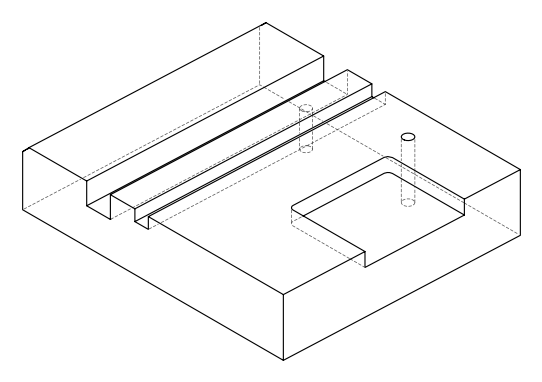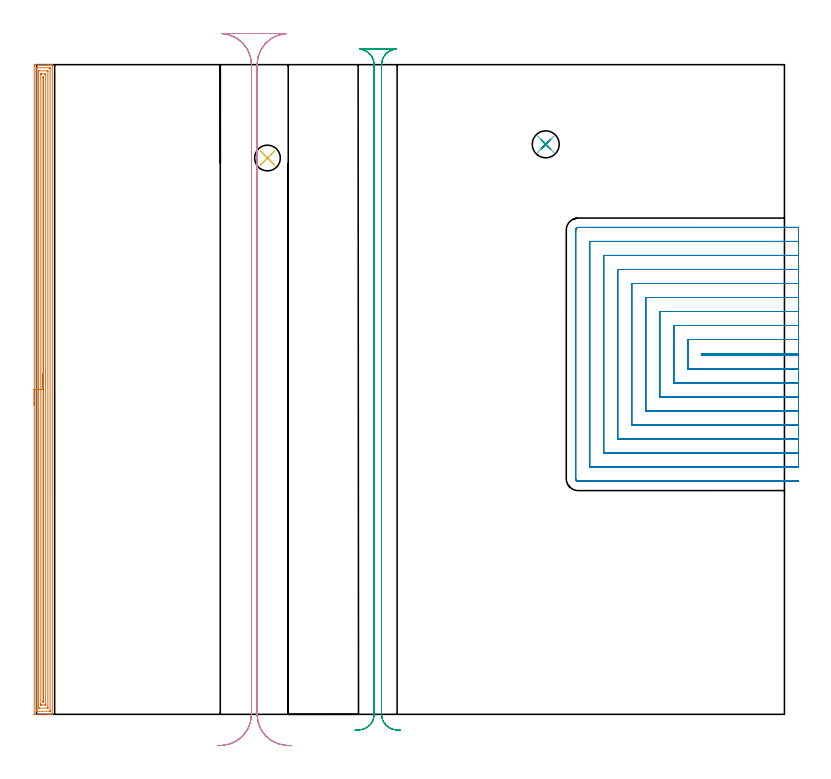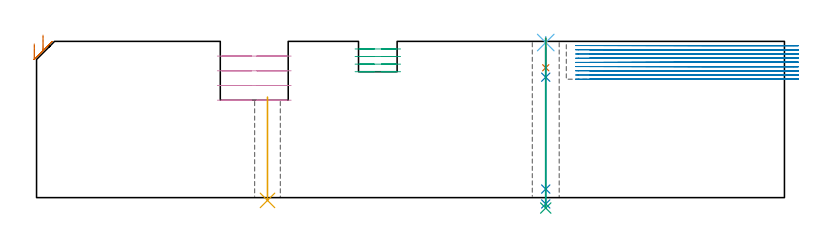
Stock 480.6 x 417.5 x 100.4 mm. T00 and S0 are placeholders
(PLAN: 9 operations, 8 tool changes, 113.7 min)
(1 AREA_MILL | FG_CHAMFER_SURFACE | UGT0205_001 | 16.87 min | 28080 mm3)
(2 MILL_SLOT | SLOT_PARTIAL_RECTANGULAR | NXT0201_011 | Follow Part, ap 3, ae 75% | 79.47 min | 595953 mm3)
(3 MILL_RECTANGULAR_SLOT | SLOT_RECTANGULAR | UGT0201_094 | Follow Part, ap 5, ae 75% | 7.45 min | 201950 mm3)
(4 MILL_RECTANGULAR_SLOT_1 | SLOT_RECTANGULAR_1 | UGT0201_019 | Follow Part, ap 10, ae 75% | 8.56 min | 688334 mm3)
(5 INDEXABLE_INSERT_DRILL_THROUGH_HOLE_FROM_SOLID | STEP1HOLE | NXT0302_004 | 0.27 min | 13356 mm3)
(6 SPOT_DRILL | STEP1HOLE_1 | NXT0321_9005460120000 | 0.03 min | 95 mm3)
(7 DRILL_BLIND_HOLE_INTO_CENTER | STEP1HOLE_1 | NXT0301_084 | 0.08 min | 1356 mm3)
(8 GUN_DRILL_THROUGH_HOLE | STEP1HOLE_1 | UGT0307_008 | 0.52 min | 8198 mm3)
(9 DRILL_TO_ENLARGE_THROUGH_HOLE | STEP1HOLE_1 | UGT0301_244 | 0.44 min | 13905 mm3)
(TOOL UGT0205_001 | Chamfer Mill 20 x 3 x 45 deg. | D20 FL50 Z2)
(TOOL NXT0201_011 | ENDMILL 12mm [2P460-1200-NA 1630] | D12 FL38 Z6)
(TOOL UGT0201_094 | End mill 20 mm | D20 FL38 Z4)
(TOOL UGT0201_019 | End mill 40 mm | D40 FL63 Z6)
(TOOL NXT0302_004 | Index. Insert Drill 16.5mm [880-D1650L20-05] | D16.5 PA176 FL83 Z2)
(TOOL NXT0321_9005460120000 | NC Spot Drill, 142deg, 12mm, Carbide, Uncoated | D12 PA142 FL30 Z2)
(TOOL NXT0301_084 | Carbide Drill 11.3mm [860.1-1130-034A1-MM 2214] | D11.3 PA140 FL55 Z2)
(TOOL UGT0307_008 | Gun Drill 11 mm | D11 PA130 FL24 Z1)
(TOOL UGT0301_244 | Twist Drill 17.3 mm | D17.3 PA118 FL130 Z2)
(OP 1 AREA_MILL)
G17 G21 G94 G90
T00 M6
G54
G17 G0 G90 X-1.5 Y198.75 S1061 M3
G43 Z110.4 H0
Z98.8
G94 G1 Y198.788 Z97.928 F250.
Y198.902 Z97.063
Y199.091 Z96.212
Y199.353 Z95.38
Y199.687 Z94.574
Y200.09 Z93.8
Y200.559 Z93.064
Y201.09 Z92.372
Y201.679 Z91.729
Y202.322 Z91.14
Y203.014 Z90.608
Y203.75 Z90.14
Y204.524 Z89.737
Y205.33 Z89.403
Y206.162 Z89.141
Y207.014 Z88.952
Y207.878 Z88.838
Y208.75 Z88.8
Y416.883
X-1.496 Y417.282 Z88.802
X-1.492 Y417.49 Z88.806
X-1.28 Y417.5 Z89.017
X6.953 Z97.248
X7.501 Z97.797
X7.838 Z98.134
X8.385 Z98.681
X8.722 Z99.017
X9.397 Z99.696
X9.724 Z100.023
X10.081 Y417.493 Z100.372
X10.097 Y417.491 Z100.388
X10.1 Y417.329 Z100.4
Y0.17
X10.097 Y0.009 Z100.388
X10.081 Y0.007 Z100.372
X9.724 Y0. Z100.023
X9.397 Z99.696
X8.722 Z99.017
X7.501 Z97.797
X6.953 Z97.248
X6.342 Z96.638
X-1.281 Y0.001 Z89.016
X-1.492 Y0.01 Z88.806
X-1.499 Y0.221 Z88.799
Y0.249
X-1.5 Y208.75 Z88.8
X-0.086 Z90.214
Y415.311
X-0.085 Y415.418 Z90.215
X-0.082 Y415.47 Z90.218
X-0.08 Y415.488 Z90.22
X-0.037 Y415.492 Z90.263
X0.363 Y415.499 Z90.663
X8.323 Z98.623
X8.563 Y415.495 Z98.863
X8.674 Y415.49 Z98.974
X8.685 Y415.134 Z98.985
Y415.097
X8.686 Y2.189 Z98.986
X8.685 Y2.082 Z98.985
X8.682 Y2.03 Z98.982
X8.68 Y2.012 Z98.98
X8.636 Y2.008 Z98.936
X8.237 Y2.001 Z98.537
X0.277 Z90.577
X0.036 Y2.005 Z90.336
X-0.074 Y2.01 Z90.226
X-0.085 Y2.366 Z90.215
Y2.404
X-0.086 Y208.75 Z90.214
X1.328 Z91.628
X1.329 Y412.738 Z91.629
X1.331 Y413.31 Z91.631
X1.334 Y413.47 Z91.634
X1.335 Y413.483 Z91.635
X1.347 Y413.49 Z91.647
X1.396 Y413.495 Z91.696
X1.459 Y413.499 Z91.759
X6.765 Y413.5 Z97.065
X6.953 Y413.498 Z97.253
X7.141 Y413.494 Z97.441
X7.26 Y413.49 Z97.56
X7.265 Y413.416 Z97.565
X7.268 Y413.31 Z97.568
X7.271 Y412.989 Z97.571
Y4.762
X7.269 Y4.19 Z97.569
X7.266 Y4.031 Z97.566
X7.265 Y4.017 Z97.565
X7.253 Y4.01 Z97.553
X7.204 Y4.005 Z97.504
X7.141 Y4.001 Z97.441
X1.835 Y4. Z92.135
X1.647 Y4.002 Z91.947
X1.459 Y4.006 Z91.759
X1.34 Y4.01 Z91.64
X1.335 Y4.084 Z91.635
X1.332 Y4.19 Z91.632
X1.329 Y4.511 Z91.629
X1.328 Y208.75 Z91.628
X2.743 Z93.043
Y411.309
X2.745 Y411.407 Z93.045
X2.747 Y411.466 Z93.047
X2.749 Y411.49 Z93.049
X2.77 Y411.492 Z93.07
X2.985 Y411.496 Z93.285
X3.416 Y411.5 Z93.716
X5.208 Z95.508
X5.62 Y411.497 Z95.92
X5.826 Y411.492 Z96.126
X5.847 Y411.49 Z96.147
X5.85 Y411.477 Z96.15
X5.854 Y411.44 Z96.154
X5.856 Y411.385 Z96.156
X5.857 Y410.844 Z96.157
Y410.63
Y6.191
X5.855 Y6.093 Z96.155
X5.853 Y6.034 Z96.153
X5.851 Y6.01 Z96.151
X5.83 Y6.009 Z96.13
X5.615 Y6.004 Z95.915
X5.184 Y6. Z95.484
X3.392 Z93.692
X2.98 Y6.003 Z93.28
X2.774 Y6.008 Z93.074
X2.752 Y6.01 Z93.052
X2.749 Y6.023 Z93.049
X2.746 Y6.06 Z93.046
X2.744 Y6.115 Z93.044
X2.743 Y6.656 Z93.043
Y208.75
X4.157 Z94.457
X4.158 Y409.133 Z94.458
X4.162 Y409.422 Z94.462
X4.165 Y409.491 Z94.465
X4.179 Y409.495 Z94.479
X4.219 Y409.498 Z94.519
X4.3 Y409.5 Z94.6
X4.393 Y409.499 Z94.693
X4.42 Y409.496 Z94.72
X4.43 Y409.491 Z94.73
X4.436 Y409.468 Z94.736
X4.44 Y409.277 Z94.74
X4.443 Y408.988 Z94.743
Y408.844
X4.442 Y8.367 Z94.742
X4.438 Y8.079 Z94.738
X4.435 Y8.009 Z94.735
X4.421 Y8.005 Z94.721
X4.381 Y8.002 Z94.681
X4.3 Y8. Z94.6
X4.207 Y8.001 Z94.507
X4.18 Y8.004 Z94.48
X4.17 Y8.009 Z94.47
X4.164 Y8.032 Z94.464
X4.16 Y8.223 Z94.46
X4.157 Y8.512 Z94.457
Y8.656
Y208.75
Y209.622 Z94.495
Y210.487 Z94.609
Y211.338 Z94.798
Y212.17 Z95.06
Y212.976 Z95.394
Y213.75 Z95.797
Y214.486 Z96.265
Y215.178 Z96.796
Y215.821 Z97.386
Y216.41 Z98.029
Y216.942 Z98.721
Y217.41 Z99.457
Y217.813 Z100.231
Y218.147 Z101.037
Y218.409 Z101.869
Y218.598 Z102.72
Y218.712 Z103.585
Y218.75 Z104.457
G0 Z110.4
M5
M2
(OP 2 MILL_SLOT)
G17 G21 G94 G90
T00 M6
G54
G17 G0 G90 X489.6 Y231.9 S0 M3
G43 Z110.4 H1
Z97.7
G94 G1 X486.6 F250.
X427.4 F500.
Y230.8
X486.6
X489.6 F250.
Y240.9
X486.6
X418.4 F500.
Y221.8
X486.6
X489.6 F250.
Y249.9
X486.6
X409.4 F500.
Y212.8
X486.6
X489.6 F250.
Y258.9
X486.6
X400.4 F500.
Y203.8
X486.6
X489.6 F250.
Y267.9
X486.6
X391.4 F500.
Y194.8
X486.6
X489.6 F250.
Y276.9
X486.6
X382.4 F500.
Y185.8
X486.6
X489.6 F250.
Y285.9
X486.6
X373.4 F500.
Y176.8
X486.6
X489.6 F250.
Y294.9
X486.6
X364.4 F500.
Y167.8
X486.6
X489.6 F250.
Y303.9
X486.6
X355.4 F500.
Y158.8
X486.6
X489.6 F250.
Y312.9
X486.6
X348.1 F500.
G3 X346.4 Y311.2 R1.7
G1 Y151.5
G3 X348.1 Y149.8 R1.7
G1 X486.6
X489.6 F250.
G0 Y231.9 Z95.
G1 X486.6
X427.4 F500.
Y230.8
X486.6
X489.6 F250.
Y240.9
X486.6
X418.4 F500.
Y221.8
X486.6
X489.6 F250.
Y249.9
X486.6
X409.4 F500.
Y212.8
X486.6
X489.6 F250.
Y258.9
X486.6
X400.4 F500.
Y203.8
X486.6
X489.6 F250.
Y267.9
X486.6
X391.4 F500.
Y194.8
X486.6
X489.6 F250.
Y276.9
X486.6
X382.4 F500.
Y185.8
X486.6
X489.6 F250.
Y285.9
X486.6
X373.4 F500.
Y176.8
X486.6
X489.6 F250.
Y294.9
X486.6
X364.4 F500.
Y167.8
X486.6
X489.6 F250.
Y303.9
X486.6
X355.4 F500.
Y158.8
X486.6
X489.6 F250.
Y312.9
X486.6
X348.1 F500.
G3 X346.4 Y311.2 R1.7
G1 Y151.5
G3 X348.1 Y149.8 R1.7
G1 X486.6
X489.6 F250.
G0 Y231.9 Z92.3
G1 X486.6
X427.4 F500.
Y230.8
X486.6
X489.6 F250.
Y240.9
X486.6
X418.4 F500.
Y221.8
X486.6
X489.6 F250.
Y249.9
X486.6
X409.4 F500.
Y212.8
X486.6
X489.6 F250.
Y258.9
X486.6
X400.4 F500.
Y203.8
X486.6
X489.6 F250.
Y267.9
X486.6
X391.4 F500.
Y194.8
X486.6
X489.6 F250.
Y276.9
X486.6
X382.4 F500.
Y185.8
X486.6
X489.6 F250.
Y285.9
X486.6
X373.4 F500.
Y176.8
X486.6
X489.6 F250.
Y294.9
X486.6
X364.4 F500.
Y167.8
X486.6
X489.6 F250.
Y303.9
X486.6
X355.4 F500.
Y158.8
X486.6
X489.6 F250.
Y312.9
X486.6
X348.1 F500.
G3 X346.4 Y311.2 R1.7
G1 Y151.5
G3 X348.1 Y149.8 R1.7
G1 X486.6
X489.6 F250.
G0 Y231.9 Z89.6
G1 X486.6
X427.4 F500.
Y230.8
X486.6
X489.6 F250.
Y240.9
X486.6
X418.4 F500.
Y221.8
X486.6
X489.6 F250.
Y249.9
X486.6
X409.4 F500.
Y212.8
X486.6
X489.6 F250.
Y258.9
X486.6
X400.4 F500.
Y203.8
X486.6
X489.6 F250.
Y267.9
X486.6
X391.4 F500.
Y194.8
X486.6
X489.6 F250.
Y276.9
X486.6
X382.4 F500.
Y185.8
X486.6
X489.6 F250.
Y285.9
X486.6
X373.4 F500.
Y176.8
X486.6
X489.6 F250.
Y294.9
X486.6
X364.4 F500.
Y167.8
X486.6
X489.6 F250.
Y303.9
X486.6
X355.4 F500.
Y158.8
X486.6
X489.6 F250.
Y312.9
X486.6
X348.1 F500.
G3 X346.4 Y311.2 R1.7
G1 Y151.5
G3 X348.1 Y149.8 R1.7
G1 X486.6
X489.6 F250.
G0 Y231.9 Z86.9
G1 X486.6
X427.4 F500.
Y230.8
X486.6
X489.6 F250.
Y240.9
X486.6
X418.4 F500.
Y221.8
X486.6
X489.6 F250.
Y249.9
X486.6
X409.4 F500.
Y212.8
X486.6
X489.6 F250.
Y258.9
X486.6
X400.4 F500.
Y203.8
X486.6
X489.6 F250.
Y267.9
X486.6
X391.4 F500.
Y194.8
X486.6
X489.6 F250.
Y276.9
X486.6
X382.4 F500.
Y185.8
X486.6
X489.6 F250.
Y285.9
X486.6
X373.4 F500.
Y176.8
X486.6
X489.6 F250.
Y294.9
X486.6
X364.4 F500.
Y167.8
X486.6
X489.6 F250.
Y303.9
X486.6
X355.4 F500.
Y158.8
X486.6
X489.6 F250.
Y312.9
X486.6
X348.1 F500.
G3 X346.4 Y311.2 R1.7
G1 Y151.5
G3 X348.1 Y149.8 R1.7
G1 X486.6
X489.6 F250.
G0 Y231.9 Z84.2
G1 X486.6
X427.4 F500.
Y230.8
X486.6
X489.6 F250.
Y240.9
X486.6
X418.4 F500.
Y221.8
X486.6
X489.6 F250.
Y249.9
X486.6
X409.4 F500.
Y212.8
X486.6
X489.6 F250.
Y258.9
X486.6
X400.4 F500.
Y203.8
X486.6
X489.6 F250.
Y267.9
X486.6
X391.4 F500.
Y194.8
X486.6
X489.6 F250.
Y276.9
X486.6
X382.4 F500.
Y185.8
X486.6
X489.6 F250.
Y285.9
X486.6
X373.4 F500.
Y176.8
X486.6
X489.6 F250.
Y294.9
X486.6
X364.4 F500.
Y167.8
X486.6
X489.6 F250.
Y303.9
X486.6
X355.4 F500.
Y158.8
X486.6
X489.6 F250.
Y312.9
X486.6
X348.1 F500.
G3 X346.4 Y311.2 R1.7
G1 Y151.5
G3 X348.1 Y149.8 R1.7
G1 X486.6
X489.6 F250.
G0 Y231.9 Z81.5
G1 X486.6
X427.4 F500.
Y230.8
X486.6
X489.6 F250.
Y240.9
X486.6
X418.4 F500.
Y221.8
X486.6
X489.6 F250.
Y249.9
X486.6
X409.4 F500.
Y212.8
X486.6
X489.6 F250.
Y258.9
X486.6
X400.4 F500.
Y203.8
X486.6
X489.6 F250.
Y267.9
X486.6
X391.4 F500.
Y194.8
X486.6
X489.6 F250.
Y276.9
X486.6
X382.4 F500.
Y185.8
X486.6
X489.6 F250.
Y285.9
X486.6
X373.4 F500.
Y176.8
X486.6
X489.6 F250.
Y294.9
X486.6
X364.4 F500.
Y167.8
X486.6
X489.6 F250.
Y303.9
X486.6
X355.4 F500.
Y158.8
X486.6
X489.6 F250.
Y312.9
X486.6
X348.1 F500.
G3 X346.4 Y311.2 R1.7
G1 Y151.5
G3 X348.1 Y149.8 R1.7
G1 X486.6
X489.6 F250.
G0 Y231.9 Z78.8
G1 X486.6
X427.4 F500.
Y230.8
X486.6
X489.6 F250.
Y240.9
X486.6
X418.4 F500.
Y221.8
X486.6
X489.6 F250.
Y249.9
X486.6
X409.4 F500.
Y212.8
X486.6
X489.6 F250.
Y258.9
X486.6
X400.4 F500.
Y203.8
X486.6
X489.6 F250.
Y267.9
X486.6
X391.4 F500.
Y194.8
X486.6
X489.6 F250.
Y276.9
X486.6
X382.4 F500.
Y185.8
X486.6
X489.6 F250.
Y285.9
X486.6
X373.4 F500.
Y176.8
X486.6
X489.6 F250.
Y294.9
X486.6
X364.4 F500.
Y167.8
X486.6
X489.6 F250.
Y303.9
X486.6
X355.4 F500.
Y158.8
X486.6
X489.6 F250.
Y312.9
X486.6
X348.1 F500.
G3 X346.4 Y311.2 R1.7
G1 Y151.5
G3 X348.1 Y149.8 R1.7
G1 X486.6
X489.6 F250.
G0 Y231.9 Z76.1
G1 X486.6
X427.4 F500.
Y230.8
X486.6
X489.6 F250.
Y240.9
X486.6
X418.4 F500.
Y221.8
X486.6
X489.6 F250.
Y249.9
X486.6
X409.4 F500.
Y212.8
X486.6
X489.6 F250.
Y258.9
X486.6
X400.4 F500.
Y203.8
X486.6
X489.6 F250.
Y267.9
X486.6
X391.4 F500.
Y194.8
X486.6
X489.6 F250.
Y276.9
X486.6
X382.4 F500.
Y185.8
X486.6
X489.6 F250.
Y285.9
X486.6
X373.4 F500.
Y176.8
X486.6
X489.6 F250.
Y294.9
X486.6
X364.4 F500.
Y167.8
X486.6
X489.6 F250.
Y303.9
X486.6
X355.4 F500.
Y158.8
X486.6
X489.6 F250.
Y312.9
X486.6
X348.1 F500.
G3 X346.4 Y311.2 R1.7
G1 Y151.5
G3 X348.1 Y149.8 R1.7
G1 X486.6
X489.6 F250.
G0 Z110.4
M5
M2
(OP 3 MILL_RECTANGULAR_SLOT)
G17 G21 G94 G90
T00 M6
G54
G17 G0 G90 X233.917 Y-10.202 S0 M3
G43 Z110.4 H0
Z95.525
G94 G1 X230.926 Y-9.97 F250.
G2 X221.7 Y0. R10. F500.
G1 Y417.5
G2 X230.926 Y427.47 R10.
G1 Y427.5
X207.674
Y427.47
G2 X216.9 Y417.5 R10.
G1 Y0.
G2 X207.674 Y-9.97 R10.
G1 X204.683 Y-10.202 F250.
G0 X233.917 Z90.65
G1 X230.926 Y-9.97
G2 X221.7 Y0. R10. F500.
G1 Y417.5
G2 X230.926 Y427.47 R10.
G1 Y427.5
X207.674
Y427.47
G2 X216.9 Y417.5 R10.
G1 Y0.
G2 X207.674 Y-9.97 R10.
G1 X204.683 Y-10.202 F250.
G0 X233.917 Z85.775
G1 X230.926 Y-9.97
G2 X221.7 Y0. R10. F500.
G1 Y417.5
G2 X230.926 Y427.47 R10.
G1 Y427.5
X207.674
Y427.47
G2 X216.9 Y417.5 R10.
G1 Y0.
G2 X207.674 Y-9.97 R10.
G1 X204.683 Y-10.202 F250.
G0 X233.917 Z80.9
G1 X230.926 Y-9.97
G2 X221.7 Y0. R10. F500.
G1 Y417.5
G2 X230.926 Y427.47 R10.
G1 Y427.5
X207.674
Y427.47
G2 X216.9 Y417.5 R10.
G1 Y0.
G2 X207.674 Y-9.97 R10.
G1 X204.683 Y-10.202 F250.
G0 Z110.4
M5
M2
(OP 4 MILL_RECTANGULAR_SLOT_1)
G17 G21 G94 G90
T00 M6
G54
G17 G0 G90 X163.6 Y-20.134 S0 M3
G43 Z110.4 H0
Z90.95
G94 G1 X160.605 Y-19.97 F250.
G2 X141.703 Y-0.32 R20. F500.
X141.7 Y0. R20. F444.
G1 Y399.68
Y417.5 F500.
G2 X160.605 Y437.47 R20.
G1 Y437.5
X119.195
Y437.47
G2 X138.1 Y417.5 R20.
G1 Y0.
G2 X119.195 Y-19.97 R20.
G1 X116.2 Y-20.134 F250.
G0 X163.6 Z81.5
G1 X160.605 Y-19.97
G2 X141.703 Y-0.32 R20. F500.
X141.7 Y0. R20. F435.
G1 Y399.68
Y417.5 F500.
G2 X160.605 Y437.47 R20.
G1 Y437.5
X119.195
Y437.47
G2 X138.1 Y417.5 R20.
G1 Y0.
G2 X119.195 Y-19.97 R20.
G1 X116.2 Y-20.134 F250.
G0 X163.6 Z72.05
G1 X160.605 Y-19.97
G2 X141.703 Y-0.32 R20. F500.
X141.7 Y0. R20. F435.
G1 Y399.68
Y417.5 F500.
G2 X160.605 Y437.47 R20.
G1 Y437.5
X119.195
Y437.47
G2 X138.1 Y417.5 R20.
G1 Y0.
G2 X119.195 Y-19.97 R20.
G1 X116.2 Y-20.134 F250.
G0 X163.6 Z62.6
G1 X160.605 Y-19.97
G2 X141.703 Y-0.32 R20. F500.
X141.7 Y0. R20. F435.
G1 Y399.68
Y417.5 F500.
G2 X160.605 Y437.47 R20.
G1 Y437.5
X119.195
Y437.47
G2 X138.1 Y417.5 R20.
G1 Y0.
G2 X119.195 Y-19.97 R20.
G1 X116.2 Y-20.134 F250.
G0 Z110.4
M5
M2
(OP 5 INDEXABLE_INSERT_DRILL_THROUGH_HOLE_FROM_SOLID)
G17 G21 G94 G90
T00 M6
G54
G17 G0 G90 X148.4 Y357.5 S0 M3
G43 Z110.4 H1
G94 G81 G98 Z-1.788 F250. R64.6
G80
M5
M2
(OP 6 SPOT_DRILL)
G17 G21 G94 G90
T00 M6
G54
G17 G0 G90 X327.2 Y366.3 S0 M3
G43 Z110.4 H0
G94 G81 G98 Z99.655 F250. R103.4
G80
M5
M2
(OP 7 DRILL_BLIND_HOLE_INTO_CENTER)
G17 G21 G94 G90
T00 M6
G54
G17 G0 G90 X327.2 Y366.3 S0 M3
G43 Z110.4 H1
G94 G81 G98 Z83.45 F250. R102.4
G80
M5
M2
(OP 8 GUN_DRILL_THROUGH_HOLE)
G17 G21 G94 G90
T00 M6
G54
G17 G0 G90 X327.2 Y366.3 M8
G43 Z110.4 H0
Z96.481
S716 M3
G94 G1 Z77.387 F125. M26
G4 X.084
Z5.5 F250.
G4 X.084
Z-4.065 F125.
G4 X.084
M5
M9
G0 Z96.481
Z110.4
M2
(OP 9 DRILL_TO_ENLARGE_THROUGH_HOLE)
G17 G21 G94 G90
T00 M6
G54
G17 G0 G90 X327.2 Y366.3 S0 M3
G43 Z110.4 H0
G94 G73 G98 Z-6.697 F250. Q15.3 R102.4
G80
M5
M2
